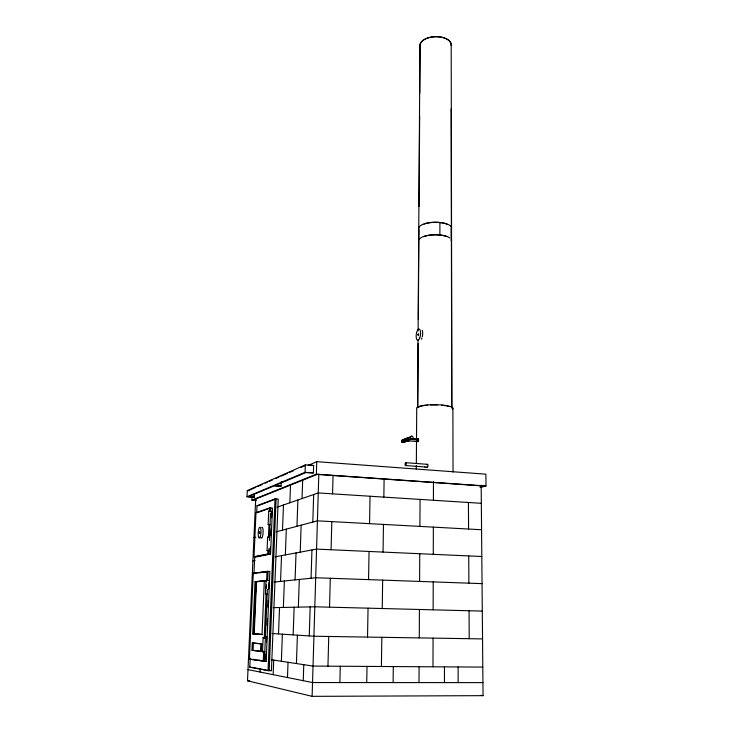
<?xml version="1.0" encoding="UTF-8"?>
<svg xmlns="http://www.w3.org/2000/svg" width="733" height="733" viewBox="0 0 733 733"><rect width="100%" height="100%" fill="white"/><g stroke="black" fill="none" stroke-linecap="round" stroke-linejoin="round"><path stroke-width="1.1" d="M439.892 235.046L439.901 222.575M432.992 666.801L433.066 638.131M433.139 609.829L433.203 581.901M433.276 554.34L433.35 527.128M433.414 500.263L433.46 481.48M419.01 682.597L419.102 666.718M419.267 637.912L419.432 609.48M419.597 581.425L419.752 553.736M419.908 526.395L420.064 499.411M416.307 468.937L416.335 465.519M416.353 463.247L416.72 408.657A18.188 3.638 0.3 0 1 423.949 405.34L428.164 404.9A18.188 3.638 0.3 0 1 446.315 405.587A18.188 3.638 0.3 0 1 452.673 409.069M417.608 407.42L418.039 340.094M418.103 330.959L419.954 45.208M417.764 407.42L418.176 343.511M418.332 319.551L418.909 229.374M419.056 206.523L419.642 116.144M419.789 93.265L420.101 45.208A15.485 8.329 -1.6 0 1 436.108 36.732A15.485 8.329 -1.6 0 1 451.042 45.162M411.827 436.181L402.875 439.773A1.384 1.255 68 0 0 401.592 441.028L401.95 442.026L403.187 442.475L409.106 440.643L409.124 439.259A1.402 1.264 67.9 0 1 407.823 440.533L406.54 439.049M393.108 682.579L393.291 666.563M381.407 666.489L381.829 637.316M382.241 608.527L382.653 580.115M383.057 552.086L383.46 524.416M383.854 497.111L384.11 479.144M366.729 682.57L367.022 666.407M367.535 637.087L368.048 608.161M368.562 579.62L369.056 551.454M369.551 523.664L370.037 496.232M339.883 682.551L340.268 666.251M327.953 666.178L328.741 636.473M329.529 607.171L330.299 578.264M331.069 549.75L331.82 521.612M332.562 493.85L333.048 475.58M309.262 635.932L310.169 606.887M311.067 578.236L311.946 549.961M312.817 522.061L313.678 494.528M252.051 496.681L251.895 500.098L316.372 474.169L316.757 461.671L485.878 474.178L485.997 486.006L480.481 487.372M481.169 485.154L483.047 695.654L312.121 696.35L318.818 474.224M303.26 680.682L303.774 664.675M281.252 481.636L281.078 486.144L274.536 485.713L305.881 472.565L313.403 472.913L313.632 465.473L305.313 464.869L247.296 490.569L247.003 496.772L254.039 497.203L254.443 493.996M296.434 663.557L297.396 635.163M298.349 607.126L299.293 579.455M300.218 552.141L301.144 525.176M302.042 498.55L302.665 480.262M247.003 496.772L305.056 472.327L305.313 464.869M287.492 677.521L288.032 662.284M293.163 634.879L294.125 607.208M295.087 579.895L296.031 552.92M296.966 526.294L297.882 499.988M281.362 661.267L282.379 634.182M283.378 607.428L284.377 581.012M285.348 554.908L286.319 529.134M289.865 502.774L290.515 485.127M250.191 658.069L249.779 667.167L268.067 670.64L271.43 670.658L278.238 499.091L275.022 498.898L257.008 505.669L256.697 512.486M273.143 674.653L273.711 660.103M278.513 633.926L279.53 607.51M280.537 581.406L281.527 555.623M282.498 530.151L283.469 504.982M267.371 589.433L264.393 661.34L249.412 659.095L253.27 573.188L269.863 571.328L266.171 661.358L249.412 659.095M267.747 580.344L268.122 571.264L254.314 573.224M269.066 548.357L268.837 554.029L255.047 556.787M269.396 540.404L270.532 513.137M270.669 509.728L270.743 507.951L257.008 512.77M265.767 659.37L265.997 653.708M266.464 642.374L266.702 636.702M267.169 625.368L267.444 618.57M267.911 607.226L268.196 600.428M268.654 589.094L268.938 582.295M270.165 552.389L270.395 546.809M270.853 535.649L271.128 528.96M271.586 517.8L271.861 511.103M270.569 554.102L272.456 508.051L269.671 507.887L255.982 512.715L254.012 556.741L256.706 556.851L270.569 554.102L267.756 553.983L254.012 556.741M268.067 670.64L275.022 498.898M260.582 650.996L260.902 643.4M260.032 672.024L260.169 668.817M261.324 651.49L261.644 643.95L252.317 642.988L251.996 650.29L262.423 651.5L251.996 650.29M264.311 580.673L262.038 634.558L252.72 633.898L255.038 581.709L265.392 580.71L256.092 581.745L253.783 633.917L262.093 634.503M262.524 651.811L264.824 651.848L262.524 651.811L263.12 637.563L265.419 637.609L263.12 637.563M267.105 550.474L269.268 550.565L267.069 550.492L267.637 536.895L269.872 536.959L269.313 537.023M268.15 524.516L270.385 524.581L268.15 524.516L268.718 511.093L270.935 511.158L268.718 511.093M265.493 594.289L267.719 594.344L265.447 594.298L266.033 580.426L268.296 580.481L266.07 580.435M263.275 661.34L263.706 651.041M264.228 638.452L266.088 593.941M266.326 588.26L266.464 584.852M266.61 581.443L267.032 571.218M267.756 553.983L267.893 550.611M268.452 537.124L268.974 524.755M269.533 511.258L269.671 507.887M253.948 573.902L254.718 556.842M253.966 627.109L254.214 621.456M254.718 610.14L254.91 605.623M255.46 593.18L255.661 588.663M253.068 650.299L253.389 643.006L252.317 642.988M252.72 633.898L254.214 633.926L256.513 581.764L264.787 580.838M254.039 497.203L254.186 494.106M312.121 696.35L247.497 680.792L255.698 498.962M417.563 439.379L417.957 438.755L417.837 441.623A1.393 0.696 -84 0 0 418.552 440.057A1.393 0.696 -84 0 0 417.856 438.884L417.581 439.443M404.094 441.587L403.187 442.475M424.737 467.077L427.082 467.205M249.596 490.065L255.826 487.317M257.897 486.4L262.048 484.568M265.163 483.194L267.243 482.277M269.313 481.361L272.429 479.987M275.855 478.475L278.989 477.101M281.078 476.175L287.336 473.408M289.425 472.492L293.603 470.65M300.915 467.425L305.084 465.583M308.446 465.308L316.757 461.671M313.632 465.473L308.172 465.263M281.078 486.144L274.234 485.842L248.267 496.727L254.305 497.102M404.185 439.452L406.769 438.206M253.151 500.053L317.187 474.407L484.385 486.071L479.978 487.161M404.488 439.617L407.411 438.444M401.592 441.028L410.517 437.464M401.629 441.385L406.586 439.406M401.757 441.724L406.714 439.754M401.95 442.026L406.916 440.057M402.215 442.265L407.181 440.295M402.518 442.42L407.484 440.46M402.848 442.494L411.809 438.957M403.755 442.173L406.687 441.019M259.079 505.33L276.094 498.962L269.194 670.649L251.914 667.378M277.175 507.163L318.259 492.942L481.334 503.314M253.948 537.775L255.89 537.252M276.194 531.837L317.416 520.833L481.572 529.748M252.903 560.956L255.011 560.562M275.196 556.805L316.564 549.099L481.81 556.512M259.18 572.83L261.315 572.528M264.521 572.079L266.656 571.777M427.669 405.193L424.572 405.514A17.152 3.436 0.3 0 0 417.792 407.75M274.188 582.066L315.703 577.751L482.048 583.633M273.235 607.639L314.824 606.796L482.296 611.093M482.937 682.625L312.533 682.542L248.001 669.623M247.497 680.792L249.77 680.792M249.779 667.167L250.842 667.167M482.79 667.094L313.037 666.086L271.531 659.773M268.562 658.591L269.671 658.601M482.543 638.91L313.935 636.235L272.135 633.514M265.428 609.847L266.519 609.874M255.038 581.709L256.513 581.764M253.27 573.188L255.982 573.288M257.008 505.669L258.016 505.724M251.895 500.098L256.523 500.254M247.296 490.569L249.312 490.698M305.056 472.327L313.403 472.913M316.372 474.169L485.997 486.006M254.214 633.926L262.533 634.512M405.523 465.51L425.085 466.976M405.835 462.688L427.559 464.337M411.259 439.443L418.735 440.075M407.823 440.533L409.106 440.643M408.565 440.854L418.176 441.66M409.133 437.885L407.841 437.775A1.402 1.264 67.9 0 1 408.483 438.013M412.862 438.462L418.195 438.911M253.389 643.006L261.699 643.858M480.802 695.296L483.047 695.654M253.261 659.288L255.405 659.636M258.639 660.149L260.792 660.497M262.936 660.845L266.171 661.358M269.249 670.246L271.43 670.658M402.875 439.773L403.517 440.002M468.424 502.49L468.579 529.043M468.735 555.926L468.891 583.166M469.056 610.754L469.221 638.7M458.107 666.948L458.162 682.615M452.893 408.125L453.031 472.098M451.885 407.85L451.189 45.162A15.631 8.402 -1.6 0 0 434.073 36.723A15.631 8.402 -1.6 0 0 420.403 47.379M451.161 108.905L451.72 407.841M451.235 228.439L451.253 240.754M444.464 666.865L444.464 682.606M430.72 404.973A17.152 3.436 0.3 0 1 437.509 404.964M441.862 405.248A17.152 3.436 0.3 0 1 445.719 405.752M446.837 405.963A17.152 3.436 0.3 0 1 448.788 406.439M427.009 464.878A1.42 0.559 -86.2 0 1 427.815 464.612A1.42 0.559 -86.2 0 1 427.806 466.6A1.42 0.559 -86.2 0 1 427 466.857M409.124 439.259A1.393 0.531 -85.5 0 1 408.638 440.817A1.393 0.531 -85.5 0 1 408.061 440.038M418.763 228.256A16.401 6.029 -0.5 0 1 435.714 222.227A16.401 6.029 -0.5 0 1 451.537 228.439M424.05 224.06A16.089 5.919 -0.5 0 1 447.029 224.179M419.478 239.05A16.291 5.8 -0.4 0 1 433.542 234.798A16.291 5.8 -0.4 0 1 449.613 237.813M423.986 236.475A16.144 5.745 -0.4 0 1 447.038 236.612M422.181 330.336A5.635 2.144 -83 0 1 422.263 336.878M421.86 338.17A5.635 2.144 -83 0 1 421.356 339.232M261.69 527.421A5.516 1.374 -86.3 0 1 263.019 533.578A5.516 1.374 -86.3 0 1 260.701 537.463M259.317 532.634C259.656 536.006 260.151 529.363 259.317 532.634M417.957 334.523C418.314 338.215 419.358 331.325 417.957 334.523M405.285 465.226L405.193 464.969A1.429 0.541 -86 0 1 405.642 462.706A1.429 0.541 -86 0 1 406.183 464.41A1.429 0.541 -86 0 1 405.285 465.226M410.562 437.106A1.411 1.274 67.8 0 0 412.138 438.939A1.411 1.274 67.8 0 0 412.743 436.666A1.411 1.274 67.8 0 0 410.562 437.106M419.789 337.886A5.635 2.135 -83 0 0 419.166 329.062A5.635 2.135 -83 0 0 416.179 336.96A5.635 2.135 -83 0 0 419.789 337.886M260.307 536.602A5.525 1.365 -86.3 0 0 260.297 527.357A5.525 1.365 -86.3 0 0 258.19 534.009A5.525 1.365 -86.3 0 0 260.307 536.602"/></g></svg>
